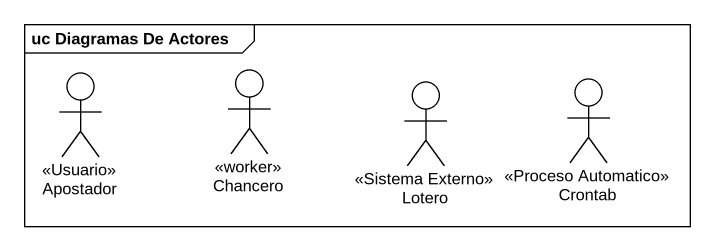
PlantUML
@startuml
mainframe uc Diagramas De Actores
actor Apostador <<Usuario>>
actor Chancero <<worker>>
actor Lotero <<Sistema Externo>>
actor Crontab <<Proceso Automatico>>
@enduml
